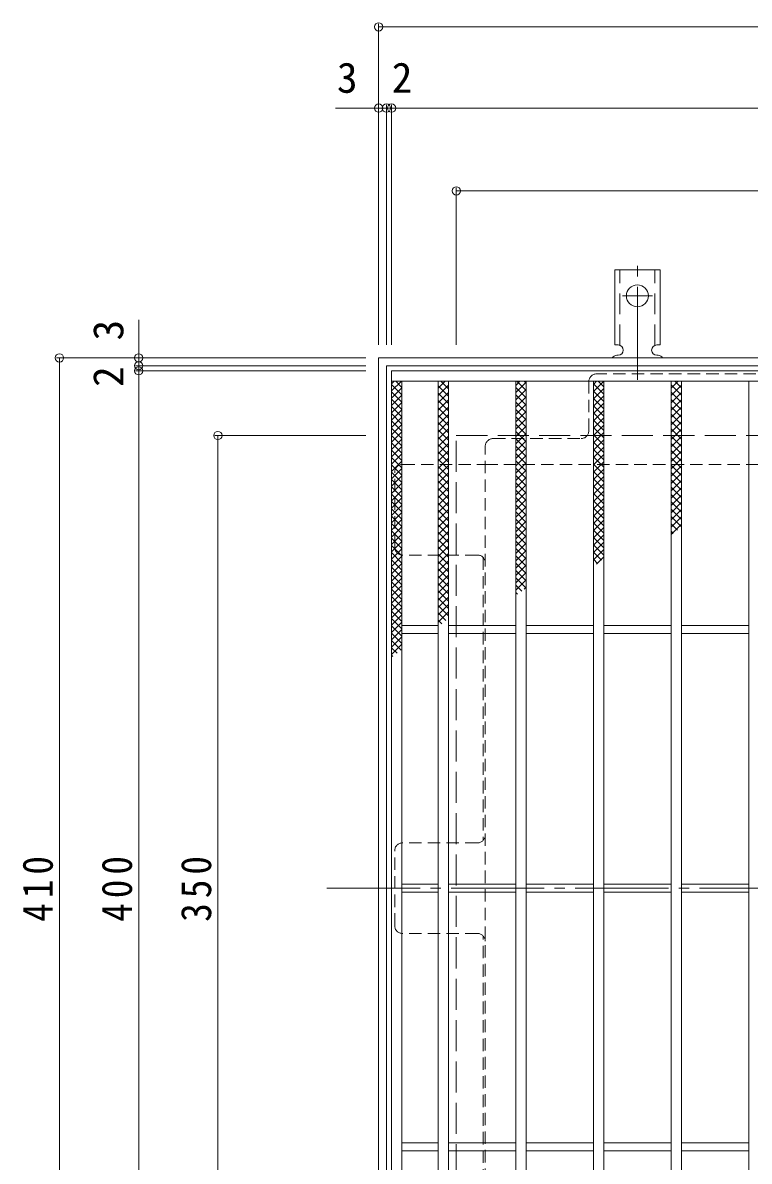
# Model space of a CAD drawing. Units: millimetres at full size, sheet at 1:4; details may follow other scales. Extents: x -837 to 1001, y -780 to 790.
# Drawn here: x -837.2 to -556.5, y 337.6 to 777.7 of the extents above; entities that cross this region are included whole.
import ezdxf
from ezdxf.enums import TextEntityAlignment as Align

# ---------------------------------------------------------------- set-up
doc = ezdxf.new("R2010")
doc.units = ezdxf.units.MM
doc.header["$LTSCALE"] = 4
doc.header["$PDMODE"] = 32
doc.header["$PDSIZE"] = 3.2
for name, pattern in [('CHAIN2', [12, 9, -1, 1, -1]), ('DASHED1', [1.8, 1.2, -0.6]), ('DASHED2', [3, 2, -1]), ('DASHED3', [4, 3, -1])]:
    doc.linetypes.add(name, pattern=pattern)
for name, color, linetype, lineweight in [('A-1_躯体', 3, 'Continuous', 9), ('A-2_仕上', 3, 'Continuous', 9), ('A-4_その他', 7, 'Continuous', 9), ('A-7_ハッチ', 2, 'Continuous', 9), ('A-9_ｸｳﾁｮｳｷ', 6, 'Continuous', 9), ('A-A_ﾊｯﾁ-ﾜｸ', 3, 'Continuous', 9)]:
    doc.layers.add(name, color=color, linetype=linetype, lineweight=lineweight)
doc.styles.add('ＭＳ ゴシック', font='')
doc.styles.get('ＭＳ ゴシック').set_extended_font_data('MS Gothic')

msp = doc.modelspace()

# ---------------------------------------------------------------- linework, layer by layer
at = {"layer": 'A-1_躯体', "color": 2}
for points in [[(-699.713, 238.162), (-699.713, 648.162), (-289.713, 648.162), (-289.713, 238.162)], [(-696.713, 241.162), (-696.713, 645.162), (-292.713, 645.162), (-292.713, 241.162)]]:
    msp.add_lwpolyline(points, close=True, dxfattribs=at)
at = {"layer": 'A-1_躯体', "color": 2, "linetype": 'DASHED3'}
msp.add_lwpolyline([(-669.713, 268.162), (-669.713, 618.162), (-319.713, 618.162), (-319.713, 268.162)], close=True, dxfattribs=at)
at = {"layer": 'A-2_仕上'}
for p, q in [((-694.713, 639.162), (-294.713, 639.162)), ((-690.713, 247.162), (-690.713, 639.162)), ((-676.713, 247.162), (-676.713, 639.162)), ((-672.713, 247.162), (-672.713, 639.162)), ((-646.713, 247.162), (-646.713, 639.162)), ((-642.713, 247.162), (-642.713, 639.162)), ((-616.713, 247.162), (-616.713, 639.162)), ((-612.713, 247.162), (-612.713, 639.162)), ((-586.713, 247.162), (-586.713, 639.162)), ((-582.713, 247.162), (-582.713, 639.162)), ((-556.713, 247.162), (-556.713, 639.162)), ((-690.713, 544.662), (-676.713, 544.662)), ((-690.713, 541.662), (-676.713, 541.662)), ((-672.713, 544.662), (-646.713, 544.662)), ((-672.713, 541.662), (-646.713, 541.662)), ((-642.713, 544.662), (-616.713, 544.662)), ((-642.713, 541.662), (-616.713, 541.662)), ((-612.713, 544.662), (-586.713, 544.662)), ((-612.713, 541.662), (-586.713, 541.662)), ((-582.713, 544.662), (-556.713, 544.662)), ((-582.713, 541.662), (-556.713, 541.662)), ((-690.713, 444.662), (-676.713, 444.662)), ((-672.713, 444.662), (-646.713, 444.662)), ((-642.713, 444.662), (-616.713, 444.662)), ((-612.713, 444.662), (-586.713, 444.662)), ((-582.713, 444.662), (-556.713, 444.662)), ((-690.713, 441.662), (-676.713, 441.662)), ((-672.713, 441.662), (-646.713, 441.662)), ((-642.713, 441.662), (-616.713, 441.662)), ((-612.713, 441.662), (-586.713, 441.662)), ((-582.713, 441.662), (-556.713, 441.662)), ((-690.713, 344.662), (-676.713, 344.662)), ((-672.713, 344.662), (-646.713, 344.662)), ((-642.713, 344.662), (-616.713, 344.662)), ((-612.713, 344.662), (-586.713, 344.662)), ((-582.713, 344.662), (-556.713, 344.662)), ((-690.713, 341.662), (-676.713, 341.662)), ((-672.713, 341.662), (-646.713, 341.662)), ((-642.713, 341.662), (-616.713, 341.662)), ((-612.713, 341.662), (-586.713, 341.662)), ((-582.713, 341.662), (-556.713, 341.662))]:
    msp.add_line(p, q, dxfattribs=at)
msp.add_lwpolyline([(-694.713, 243.162), (-694.713, 643.162), (-294.713, 643.162), (-294.713, 243.162)], dxfattribs=at)
at = {"layer": 'A-4_その他'}
for p, q in [((-699.713, 777.325), (-699.713, 653.162)), ((-699.713, 776.125), (-289.713, 776.125)), ((-716.393, 744.737), (-696.713, 744.737)), ((-696.713, 745.937), (-696.713, 653.162)), ((-696.713, 744.737), (-694.713, 744.737)), ((-694.713, 745.937), (-694.713, 653.162)), ((-694.713, 744.737), (-294.713, 744.737)), ((-669.713, 713.941), (-669.713, 653.162)), ((-669.713, 712.741), (-319.713, 712.741)), ((-792.449, 662.926), (-792.449, 645.162)), ((-824.254, 648.162), (-704.713, 648.162)), ((-823.054, 648.162), (-823.054, 238.162)), ((-793.649, 645.162), (-704.713, 645.162)), ((-793.649, 643.162), (-704.713, 643.162)), ((-792.449, 645.162), (-792.449, 643.162)), ((-792.449, 643.162), (-792.449, 243.162)), ((-763.044, 618.162), (-704.713, 618.162)), ((-761.844, 618.162), (-761.844, 268.162))]:
    msp.add_line(p, q, dxfattribs=at)
for p in [(-699.713, 776.125), (-699.713, 744.737), (-696.713, 744.737), (-694.713, 744.737), (-669.713, 712.741), (-823.054, 648.162), (-792.449, 648.162), (-792.449, 645.162), (-792.449, 643.162), (-761.844, 618.162)]:
    msp.add_point(p, dxfattribs=at)
at = {"layer": 'A-7_ハッチ', "linetype": 'DASHED1'}
for p, q in [((-618.512, 619.966), (-618.512, 638.966)), ((-373.914, 641.966), (-615.512, 641.966)), ((-655.513, 616.966), (-621.512, 616.966)), ((-658.513, 272.359), (-658.513, 613.966)), ((-693.516, 574.965), (-693.516, 603.966)), ((-690.516, 606.966), (-658.513, 606.966)), ((-658.513, 606.966), (-330.913, 606.966)), ((-661.513, 571.965), (-690.516, 571.965)), ((-659.313, 571.004), (-659.313, 461.623)), ((-661.513, 460.663), (-690.516, 460.663)), ((-693.516, 428.662), (-693.516, 457.663)), ((-661.513, 425.662), (-690.516, 425.662)), ((-659.313, 315.32), (-659.313, 424.701))]:
    msp.add_line(p, q, dxfattribs=at)
at = {"layer": 'A-7_ハッチ', "linetype": 'CHAIN2'}
msp.add_line((-719.713, 443.162), (-269.713, 443.162), dxfattribs=at)
at = {"layer": 'A-7_ハッチ', "linetype": 'DASHED1'}
for centre, start, end in [((-615.512, 638.966), 90, 180), ((-655.513, 613.966), 90, 180), ((-621.512, 619.966), 270, 0), ((-690.516, 603.966), 90, 180), ((-690.516, 574.965), 180, 270), ((-661.513, 568.965), 0, 90), ((-661.513, 463.663), 270, 0), ((-690.516, 457.663), 90, 180), ((-690.516, 428.662), 180, 270), ((-661.513, 422.662), 0, 90)]:
    msp.add_arc(centre, 3, start, end, dxfattribs=at)
at = {"layer": 'A-9_ｸｳﾁｮｳｷ'}
for p, q in [((-694.713, 635.372), (-690.923, 639.163)), ((-694.713, 638.201), (-693.751, 639.163)), ((-693.124, 639.163), (-690.713, 636.752)), ((-676.713, 636.487), (-674.037, 639.163)), ((-675.726, 639.163), (-672.713, 636.151)), ((-672.897, 639.163), (-672.713, 638.98)), ((-646.713, 637.555), (-645.105, 639.163)), ((-646.713, 634.726), (-642.713, 638.726)), ((-646.374, 639.163), (-642.713, 635.503)), ((-643.545, 639.163), (-642.713, 638.332)), ((-616.713, 637.946), (-615.497, 639.163)), ((-616.713, 635.118), (-612.713, 639.118)), ((-616.713, 638.179), (-612.713, 634.179)), ((-614.869, 639.163), (-612.713, 637.007)), ((-586.713, 636.413), (-583.963, 639.163)), ((-585.289, 639.163), (-582.713, 636.587)), ((-694.713, 637.923), (-690.713, 633.924)), ((-694.713, 632.544), (-690.713, 636.544)), ((-694.713, 635.095), (-690.713, 631.094)), ((-676.713, 633.659), (-672.713, 637.659)), ((-676.713, 637.323), (-672.713, 633.323)), ((-676.713, 630.83), (-672.713, 634.83)), ((-676.713, 634.494), (-672.713, 630.495)), ((-646.713, 636.675), (-642.713, 632.675)), ((-646.713, 631.898), (-642.713, 635.898)), ((-646.713, 633.846), (-642.713, 629.846)), ((-616.713, 632.289), (-612.713, 636.29)), ((-616.713, 635.351), (-612.713, 631.351)), ((-586.713, 637.759), (-582.713, 633.759)), ((-586.713, 633.585), (-582.713, 637.585)), ((-586.713, 634.93), (-582.713, 630.93)), ((-586.713, 630.757), (-582.713, 634.757)), ((-694.713, 629.715), (-690.713, 633.715)), ((-694.713, 632.267), (-690.713, 628.266)), ((-694.713, 626.887), (-690.713, 630.886)), ((-694.713, 629.438), (-690.713, 625.438)), ((-676.713, 628.002), (-672.713, 632.002)), ((-676.713, 631.666), (-672.713, 627.666)), ((-646.713, 629.07), (-642.713, 633.069)), ((-646.713, 631.018), (-642.713, 627.018)), ((-646.713, 626.241), (-642.713, 630.241)), ((-616.713, 629.461), (-612.713, 633.461)), ((-616.713, 632.522), (-612.713, 628.522)), ((-616.713, 626.633), (-612.713, 630.632)), ((-616.713, 629.694), (-612.713, 625.693)), ((-586.713, 632.102), (-582.713, 628.102)), ((-586.713, 627.928), (-582.713, 631.928)), ((-694.713, 624.058), (-690.713, 628.058)), ((-694.713, 626.61), (-690.713, 622.61)), ((-694.713, 621.23), (-690.713, 625.23)), ((-676.713, 625.173), (-672.713, 629.174)), ((-676.713, 628.838), (-672.713, 624.837)), ((-676.713, 622.345), (-672.713, 626.345)), ((-676.713, 626.009), (-672.713, 622.009)), ((-646.713, 628.19), (-642.713, 624.189)), ((-646.713, 623.413), (-642.713, 627.413)), ((-646.713, 625.361), (-642.713, 621.361)), ((-616.713, 623.804), (-612.713, 627.804)), ((-616.713, 626.865), (-612.713, 622.865)), ((-616.713, 620.976), (-612.713, 624.976)), ((-586.713, 629.274), (-582.713, 625.273)), ((-586.713, 625.1), (-582.713, 629.1)), ((-586.713, 626.445), (-582.713, 622.445)), ((-586.713, 622.271), (-582.713, 626.271)), ((-694.713, 623.781), (-690.713, 619.781)), ((-694.713, 618.402), (-690.713, 622.402)), ((-694.713, 620.953), (-690.713, 616.953)), ((-676.713, 619.516), (-672.713, 623.516)), ((-676.713, 623.18), (-672.713, 619.18)), ((-676.713, 616.688), (-672.713, 620.688)), ((-646.713, 620.584), (-642.713, 624.585)), ((-646.713, 622.532), (-642.713, 618.533)), ((-646.713, 617.756), (-642.713, 621.756)), ((-616.713, 624.037), (-612.713, 620.037)), ((-616.713, 618.147), (-612.713, 622.147)), ((-616.713, 621.208), (-612.713, 617.208)), ((-586.713, 623.616), (-582.713, 619.617)), ((-586.713, 619.443), (-582.713, 623.443)), ((-586.713, 620.788), (-582.713, 616.788)), ((-586.713, 616.614), (-582.713, 620.614)), ((-694.713, 615.573), (-690.713, 619.573)), ((-694.713, 618.124), (-690.713, 614.125)), ((-694.713, 612.744), (-690.713, 616.745)), ((-676.713, 620.352), (-672.713, 616.352)), ((-676.713, 613.86), (-672.713, 617.86)), ((-676.713, 617.524), (-672.713, 613.524)), ((-646.713, 619.704), (-642.713, 615.704)), ((-646.713, 614.927), (-642.713, 618.927)), ((-646.713, 616.876), (-642.713, 612.876)), ((-616.713, 615.319), (-612.713, 619.319)), ((-616.713, 618.38), (-612.713, 614.38)), ((-616.713, 612.49), (-612.713, 616.491)), ((-586.713, 617.96), (-582.713, 613.96)), ((-586.713, 613.786), (-582.713, 617.786)), ((-694.713, 615.296), (-690.713, 611.296)), ((-694.713, 609.916), (-690.713, 613.917)), ((-694.713, 612.468), (-690.713, 608.467)), ((-676.713, 611.031), (-672.713, 615.031)), ((-676.713, 614.695), (-672.713, 610.696)), ((-676.713, 608.203), (-672.713, 612.203)), ((-676.713, 611.867), (-672.713, 607.867)), ((-646.713, 612.099), (-642.713, 616.099)), ((-646.713, 614.047), (-642.713, 610.047)), ((-646.713, 609.271), (-642.713, 613.271)), ((-616.713, 615.551), (-612.713, 611.552)), ((-616.713, 609.662), (-612.713, 613.662)), ((-616.713, 612.723), (-612.713, 608.723)), ((-586.713, 615.131), (-582.713, 611.132)), ((-586.713, 610.958), (-582.713, 614.958)), ((-586.713, 612.303), (-582.713, 608.303)), ((-586.713, 608.129), (-582.713, 612.129)), ((-694.713, 607.088), (-690.713, 611.087)), ((-694.713, 609.639), (-690.713, 605.639)), ((-694.713, 604.259), (-690.713, 608.259)), ((-676.713, 605.374), (-672.713, 609.375)), ((-676.713, 609.039), (-672.713, 605.038)), ((-646.713, 611.219), (-642.713, 607.219)), ((-646.713, 606.442), (-642.713, 610.442)), ((-646.713, 608.391), (-642.713, 604.39)), ((-646.713, 603.614), (-642.713, 607.614)), ((-616.713, 606.834), (-612.713, 610.833)), ((-616.713, 609.895), (-612.713, 605.894)), ((-616.713, 604.005), (-612.713, 608.005)), ((-586.713, 609.475), (-582.713, 605.474)), ((-586.713, 605.301), (-582.713, 609.301)), ((-694.713, 606.811), (-690.713, 602.811)), ((-694.713, 601.431), (-690.713, 605.431)), ((-694.713, 603.982), (-690.713, 599.982)), ((-676.713, 602.546), (-672.713, 606.546)), ((-676.713, 606.21), (-672.713, 602.21)), ((-676.713, 599.717), (-672.713, 603.717)), ((-676.713, 603.381), (-672.713, 599.382)), ((-646.713, 605.562), (-642.713, 601.562)), ((-646.713, 600.785), (-642.713, 604.786)), ((-616.713, 607.066), (-612.713, 603.066)), ((-616.713, 601.177), (-612.713, 605.177)), ((-616.713, 604.238), (-612.713, 600.238)), ((-586.713, 606.646), (-582.713, 602.646)), ((-586.713, 602.472), (-582.713, 606.472)), ((-586.713, 603.817), (-582.713, 599.818)), ((-586.713, 599.644), (-582.713, 603.644)), ((-694.713, 598.603), (-690.713, 602.603)), ((-694.713, 601.154), (-690.713, 597.154)), ((-694.713, 595.774), (-690.713, 599.774)), ((-676.713, 596.889), (-672.713, 600.889)), ((-676.713, 600.553), (-672.713, 596.553)), ((-646.713, 602.734), (-642.713, 598.734)), ((-646.713, 597.957), (-642.713, 601.957)), ((-646.713, 599.905), (-642.713, 595.905)), ((-646.713, 595.128), (-642.713, 599.128)), ((-616.713, 598.348), (-612.713, 602.348)), ((-616.713, 601.409), (-612.713, 597.409)), ((-616.713, 595.52), (-612.713, 599.52)), ((-616.713, 598.581), (-612.713, 594.581)), ((-586.713, 600.989), (-582.713, 596.989)), ((-586.713, 596.816), (-582.713, 600.815)), ((-694.713, 598.325), (-690.713, 594.326)), ((-694.713, 592.945), (-690.713, 596.946)), ((-694.713, 595.497), (-690.713, 591.497)), ((-676.713, 594.061), (-672.713, 598.061)), ((-676.713, 597.725), (-672.713, 593.725)), ((-676.713, 591.233), (-672.713, 595.232)), ((-676.713, 594.897), (-672.713, 590.897)), ((-646.713, 597.077), (-642.713, 593.077)), ((-646.713, 592.3), (-642.713, 596.3)), ((-646.713, 594.248), (-642.713, 590.249)), ((-616.713, 592.691), (-612.713, 596.692)), ((-616.713, 595.752), (-612.713, 591.753)), ((-586.713, 598.161), (-582.713, 594.161)), ((-586.713, 593.987), (-582.713, 597.987)), ((-586.713, 595.333), (-582.713, 591.333)), ((-586.713, 591.158), (-582.713, 595.159)), ((-694.713, 590.117), (-690.713, 594.117)), ((-694.713, 592.669), (-690.713, 588.669)), ((-694.713, 587.289), (-690.713, 591.289)), ((-694.713, 589.84), (-690.713, 585.84)), ((-676.713, 588.404), (-672.713, 592.404)), ((-676.713, 592.068), (-672.713, 588.068)), ((-646.713, 589.472), (-642.713, 593.472)), ((-646.713, 591.42), (-642.713, 587.42)), ((-646.713, 586.644), (-642.713, 590.643)), ((-616.713, 589.863), (-612.713, 593.863)), ((-616.713, 592.924), (-612.713, 588.924)), ((-616.713, 587.035), (-612.713, 591.034)), ((-616.713, 590.096), (-612.713, 586.096)), ((-586.713, 592.504), (-582.713, 588.504)), ((-586.713, 588.33), (-582.713, 592.331)), ((-694.713, 584.46), (-690.713, 588.46)), ((-694.713, 587.012), (-690.713, 583.012)), ((-694.713, 581.632), (-690.713, 585.632)), ((-676.713, 585.575), (-672.713, 589.576)), ((-676.713, 589.24), (-672.713, 585.239)), ((-676.713, 582.747), (-672.713, 586.747)), ((-676.713, 586.411), (-672.713, 582.411)), ((-646.713, 588.592), (-642.713, 584.591)), ((-646.713, 583.814), (-642.713, 587.815)), ((-646.713, 585.763), (-642.713, 581.763)), ((-616.713, 584.206), (-612.713, 588.206)), ((-616.713, 587.267), (-612.713, 583.267)), ((-616.713, 581.378), (-612.713, 585.378)), ((-586.713, 589.676), (-582.713, 585.675)), ((-586.713, 585.502), (-582.713, 589.501)), ((-586.713, 586.847), (-582.713, 582.847)), ((-586.713, 582.673), (-582.713, 586.673)), ((-694.713, 584.184), (-690.713, 580.183)), ((-694.713, 578.804), (-690.713, 582.804)), ((-694.713, 581.355), (-690.713, 577.355)), ((-676.713, 579.919), (-672.713, 583.918)), ((-676.713, 583.583), (-672.713, 579.583)), ((-676.713, 577.09), (-672.713, 581.09)), ((-646.713, 580.986), (-642.713, 584.987)), ((-646.713, 582.934), (-642.713, 578.935)), ((-646.713, 578.158), (-642.713, 582.158)), ((-616.713, 584.439), (-612.713, 580.439)), ((-616.713, 578.55), (-612.713, 582.549)), ((-616.713, 581.611), (-612.713, 577.61)), ((-586.713, 584.019), (-584.257, 581.563)), ((-586.713, 579.845), (-582.713, 583.845)), ((-586.713, 581.19), (-585.845, 580.322)), ((-694.713, 575.975), (-690.713, 579.975)), ((-694.713, 578.526), (-690.713, 574.527)), ((-694.713, 573.146), (-690.713, 577.147)), ((-676.713, 580.754), (-672.713, 576.754)), ((-676.713, 574.262), (-672.713, 578.262)), ((-676.713, 577.926), (-672.713, 573.926)), ((-646.713, 580.106), (-642.713, 576.106)), ((-646.713, 575.33), (-642.713, 579.329)), ((-646.713, 577.278), (-642.713, 573.278)), ((-616.713, 575.721), (-612.713, 579.721)), ((-616.713, 578.782), (-612.713, 574.782)), ((-616.713, 572.892), (-612.713, 576.893)), ((-694.713, 575.698), (-690.713, 571.698)), ((-694.713, 570.318), (-690.713, 574.318)), ((-694.713, 572.87), (-690.713, 568.87)), ((-676.713, 571.434), (-672.713, 575.433)), ((-676.713, 575.097), (-672.713, 571.098)), ((-676.713, 568.605), (-672.713, 572.605)), ((-676.713, 572.269), (-672.713, 568.269)), ((-646.713, 572.501), (-642.713, 576.501)), ((-646.713, 574.45), (-642.713, 570.45)), ((-646.713, 569.673), (-642.713, 573.673)), ((-616.713, 575.953), (-612.713, 571.954)), ((-616.713, 570.064), (-612.713, 574.064)), ((-616.713, 573.125), (-613.551, 569.964)), ((-694.713, 567.49), (-690.713, 571.49)), ((-694.713, 570.041), (-690.713, 566.041)), ((-694.713, 564.662), (-690.713, 568.661)), ((-676.713, 565.776), (-672.713, 569.777)), ((-676.713, 569.441), (-672.713, 565.44)), ((-646.713, 571.621), (-642.713, 567.621)), ((-646.713, 566.844), (-642.713, 570.844)), ((-646.713, 568.793), (-642.713, 564.792)), ((-646.713, 564.015), (-642.713, 568.016)), ((-616.713, 570.297), (-615.14, 568.723)), ((-615.53, 568.419), (-612.713, 571.235)), ((-694.713, 567.213), (-690.713, 563.213)), ((-694.713, 561.833), (-690.713, 565.833)), ((-694.713, 564.385), (-690.713, 560.384)), ((-676.713, 562.948), (-672.713, 566.948)), ((-676.713, 566.612), (-672.713, 562.612)), ((-676.713, 560.12), (-672.713, 564.12)), ((-676.713, 563.784), (-672.713, 559.784)), ((-646.713, 565.964), (-642.713, 561.964)), ((-646.713, 561.187), (-642.713, 565.187)), ((-694.713, 559.005), (-690.713, 563.005)), ((-694.713, 561.556), (-690.713, 557.556)), ((-694.713, 556.176), (-690.713, 560.176)), ((-676.713, 557.291), (-672.713, 561.291)), ((-676.713, 560.955), (-672.713, 556.955)), ((-646.713, 563.136), (-642.846, 559.269)), ((-646.713, 558.359), (-642.713, 562.359)), ((-646.713, 560.307), (-644.434, 558.028)), ((-643.435, 558.809), (-642.713, 559.53)), ((-694.713, 558.727), (-690.713, 554.728)), ((-694.713, 553.348), (-690.713, 557.348)), ((-694.713, 555.899), (-690.713, 551.899)), ((-676.713, 554.463), (-672.713, 558.463)), ((-676.713, 558.127), (-672.713, 554.127)), ((-676.713, 551.635), (-672.713, 555.635)), ((-676.713, 555.298), (-672.713, 551.299)), ((-646.713, 557.479), (-646.023, 556.789)), ((-694.713, 550.519), (-690.713, 554.519)), ((-694.713, 553.071), (-690.713, 549.071)), ((-694.713, 547.691), (-690.713, 551.691)), ((-694.713, 550.242), (-690.713, 546.243)), ((-676.713, 548.806), (-672.713, 552.806)), ((-676.713, 552.47), (-672.713, 548.47)), ((-694.713, 544.863), (-690.713, 548.863)), ((-694.713, 547.414), (-690.713, 543.414)), ((-694.713, 542.034), (-690.713, 546.034)), ((-676.713, 545.977), (-672.713, 549.978)), ((-676.713, 549.642), (-673.729, 546.657)), ((-676.713, 546.813), (-675.317, 545.417)), ((-694.713, 544.586), (-690.713, 540.585)), ((-694.713, 539.206), (-690.713, 543.206)), ((-694.713, 541.758), (-690.713, 537.757)), ((-694.713, 536.377), (-690.713, 540.377)), ((-694.713, 538.928), (-691.023, 535.239)), ((-694.713, 533.549), (-690.713, 537.549)), ((-694.713, 536.1), (-692.611, 533.998)), ((-694.713, 533.272), (-694.199, 532.758))]:
    msp.add_line(p, q, dxfattribs=at)
at = {"layer": 'A-A_ﾊｯﾁ-ﾜｸ', "color": 7, "linetype": 'CHAIN2'}
for p, q in [((-599.713, 639.694), (-599.713, 687.095)), ((-605.489, 672.162), (-593.937, 672.162))]:
    msp.add_line(p, q, dxfattribs=at)
at = {"layer": 'A-A_ﾊｯﾁ-ﾜｸ'}
for p, q in [((-608.463, 653.162), (-608.463, 682.162)), ((-590.963, 682.162), (-608.463, 682.162)), ((-590.963, 653.162), (-590.963, 682.162)), ((-608.463, 653.162), (-607.213, 653.162)), ((-590.963, 653.162), (-592.213, 653.162)), ((-607.713, 649.162), (-607.213, 649.162)), ((-592.218, 649.162), (-591.704, 649.162))]:
    msp.add_line(p, q, dxfattribs=at)
at = {"layer": 'A-A_ﾊｯﾁ-ﾜｸ', "linetype": 'DASHED2'}
for p, q in [((-606.463, 653.016), (-606.463, 682.162)), ((-592.963, 653.016), (-592.963, 682.162))]:
    msp.add_line(p, q, dxfattribs=at)
at = {"layer": 'A-A_ﾊｯﾁ-ﾜｸ'}
msp.add_circle((-599.713, 672.162), 4.25, dxfattribs=at)
for centre, start, end in [((-607.213, 651.162), 270, 90), ((-592.213, 651.162), 90, 269.86671), ((-607.713, 647.162), 90.27597, 150.00049), ((-591.713, 647.162), 29.99928, 89.75838)]:
    msp.add_arc(centre, 2, start, end, dxfattribs=at)

# ---------------------------------------------------------------- texts
at = {"layer": 'A-4_その他', "color": 2, "style": 'ＭＳ ゴシック'}
for s, p in [('3', (-715.842, 747.137)), ('2', (-694.671, 747.137))]:
    msp.add_text(s, height=11.73, dxfattribs=at).set_placement(p, align=Align.BOTTOM_LEFT)
for s, p in [('3', (-794.849, 654.887)), ('2', (-794.849, 636.926))]:
    msp.add_text(s, height=11.73, rotation=90, dxfattribs=at).set_placement(p, align=Align.BOTTOM_LEFT)
at = {"layer": 'A-4_その他', "color": 2, "char_height": 11.73, "attachment_point": 7, "rotation": 90, "style": 'ＭＳ ゴシック'}
for s, insert in [('\\T1.27;\\W0.9;410', (-825.454, 430.162)), ('\\T1.27;\\W0.9;400', (-794.849, 430.162)), ('\\T1.27;\\W0.9;350', (-764.244, 430.162))]:
    msp.add_mtext(s, dxfattribs=dict(at, insert=insert))

doc.saveas('drawing.dxf')
